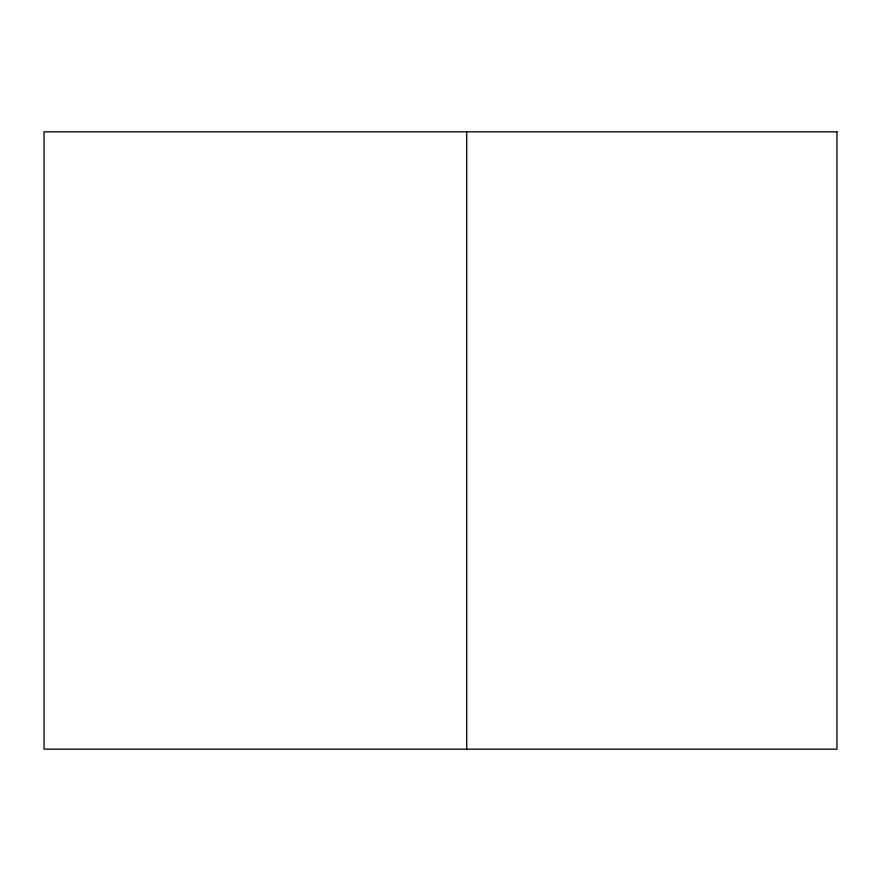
<?xml version="1.0" encoding="UTF-8"?>
<svg xmlns="http://www.w3.org/2000/svg" width="881" height="881" viewBox="0 0 881 881"><rect width="100%" height="100%" fill="white"/><g stroke="black" fill="none" stroke-linecap="round" stroke-linejoin="round"><path stroke-width="1.32" d="M466.71 131.831L466.71 749.169M836.95 131.831L44.05 131.831L44.05 749.169L836.95 749.169L836.95 131.831"/></g></svg>
